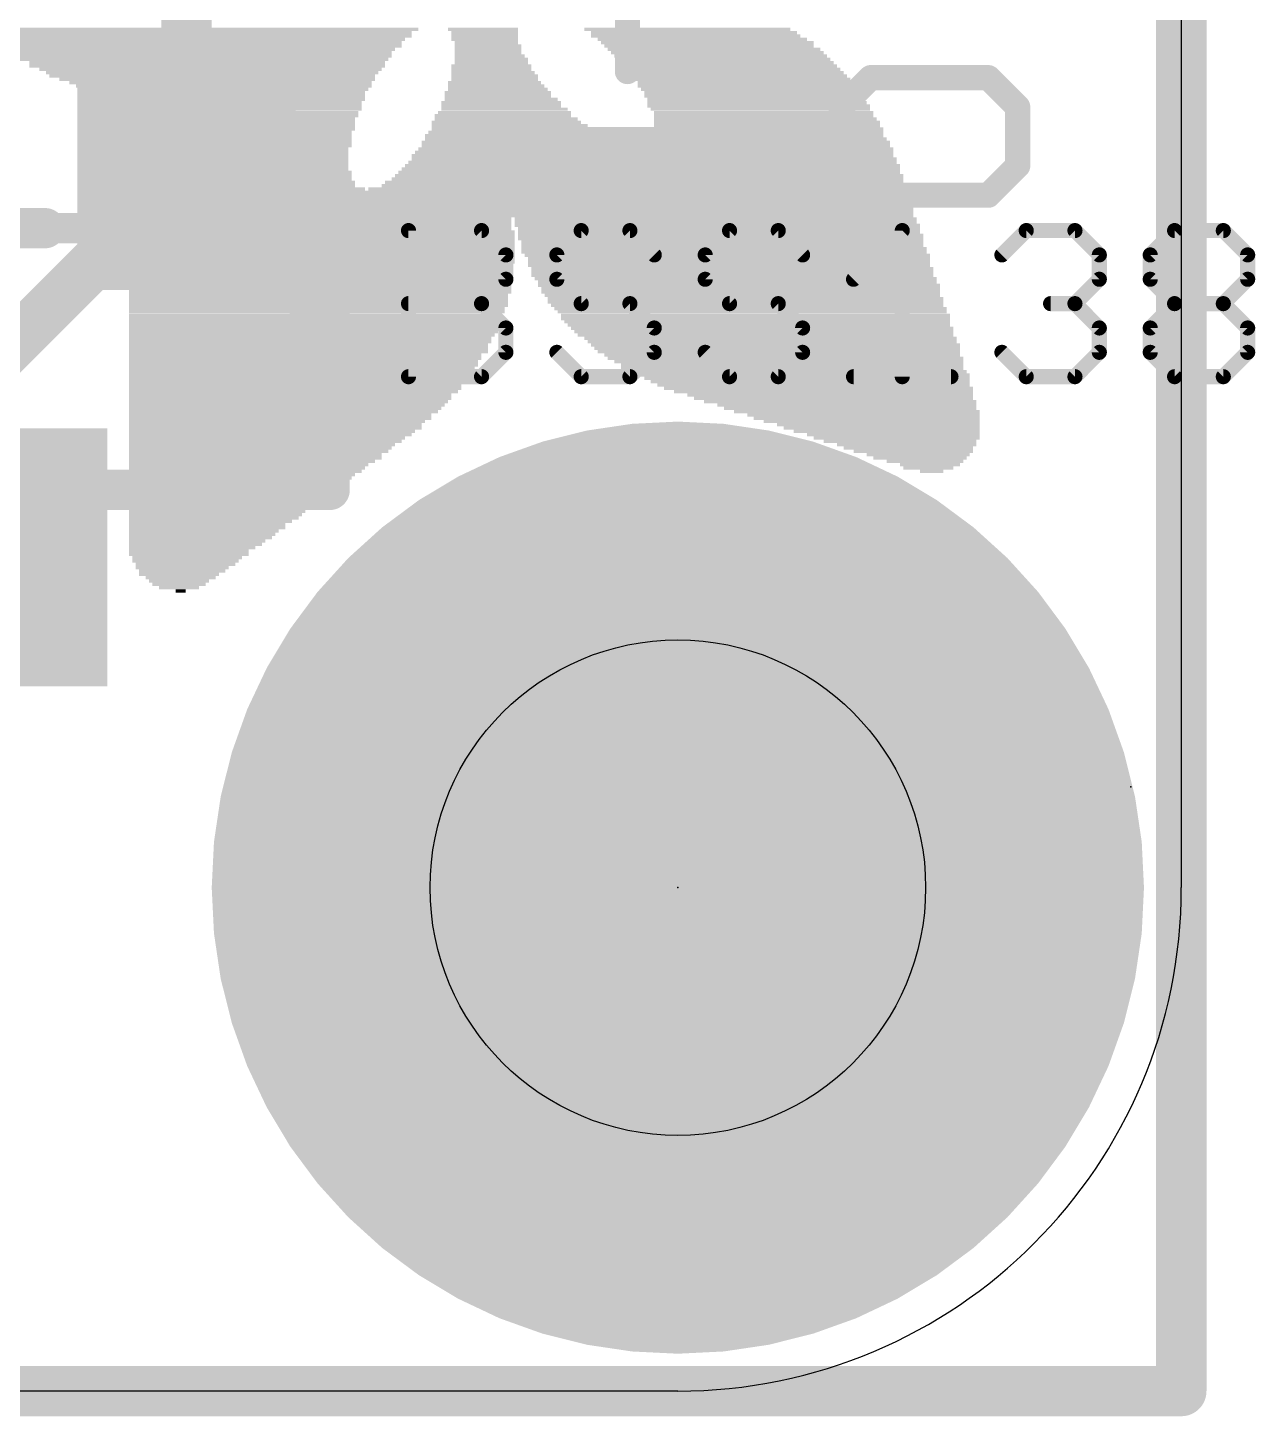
# Model space of a CAD drawing. Extents: x -13.3 to 27, y -0.1 to 27.4.
# Drawn here: x 20.85 to 27.04, y -0.13 to 6.88 of the extents above; entities that cross this region are included whole.
import ezdxf

# ---------------------------------------------------------------- set-up
doc = ezdxf.new("R2010")
doc.units = 0
for name, color, linetype in [('1', 12, 'CONTINUOUS'), ('16', 132, 'CONTINUOUS'), ('17', 110, 'CONTINUOUS'), ('20', 53, 'CONTINUOUS'), ('21', 40, 'CONTINUOUS'), ('22', 6, 'CONTINUOUS'), ('23', 40, 'CONTINUOUS'), ('24', 6, 'CONTINUOUS'), ('27', 253, 'CONTINUOUS'), ('29', 253, 'CONTINUOUS'), ('30', 253, 'CONTINUOUS'), ('31', 253, 'CONTINUOUS'), ('39', 12, 'CONTINUOUS'), ('40', 132, 'CONTINUOUS'), ('41', 12, 'CONTINUOUS'), ('42', 132, 'CONTINUOUS'), ('44', 253, 'CONTINUOUS'), ('51', 253, 'CONTINUOUS')]:
    doc.layers.add(name, color=color, linetype=linetype)

# ---------------------------------------------------------------- blocks, each defined once
blk = doc.blocks.new('RECT')
blk.add_solid([(-0.5, -0.5), (0.5, -0.5), (-0.5, 0.5), (0.5, 0.5)])
blk = doc.blocks.new('ROUNDP')
at = {"const_width": 0.5}
blk.add_lwpolyline([(0, -0.25, 1), (0, 0.25, 1), (0, -0.25)], format="xyb", dxfattribs=at)

msp = doc.modelspace()

# ---------------------------------------------------------------- linework, layer by layer
at = {"layer": '1', "const_width": 0.254}
for points in [[(26.67, 20.32), (26.67, 0)], [(21.651, 7.366), (21.651, 6.207)], [(21.651, 6.157), (21.651, 6.207)], [(20.701, 5.207), (21.651, 6.157)], [(26.67, 0), (0, 0)]]:
    msp.add_lwpolyline(points, dxfattribs=at)
at = {"layer": '1', "const_width": 0.127}
for points in [[(21.7145, 6.207, 1), (21.5875, 6.207)], [(21.5875, 6.207, 1), (21.7145, 6.207)], [(21.6959, 6.1121, 1), (21.6061, 6.2019)], [(21.5875, 6.157, 1), (21.7145, 6.157)], [(26.67, -0.0635, 1), (26.67, 0.0635)], [(26.6065, 0, 1), (26.7335, 0)]]:
    msp.add_lwpolyline(points, format="xyb", dxfattribs=at)
at = {"layer": '16', "const_width": 0.254}
for points in [[(26.67, 20.32), (26.67, 0)], [(26.67, 0), (0, 0)]]:
    msp.add_lwpolyline(points, dxfattribs=at)
at = {"layer": '16', "const_width": 0.127}
for points in [[(26.67, -0.0635, 1), (26.67, 0.0635)], [(26.6065, 0, 1), (26.7335, 0)]]:
    msp.add_lwpolyline(points, format="xyb", dxfattribs=at)
at = {"layer": '20'}
for p, q in [((26.67, 17.78), (26.67, 2.54)), ((24.13, 0), (2.54, 0))]:
    msp.add_line(p, q, dxfattribs=at)
msp.add_arc((24.13, 2.54), 2.54, 270, 0, dxfattribs=at)
at = {"layer": '21'}
for points, const_width in [([(23.8756, 6.6575), (23.8756, 7.2506)], 0.127), ([(25.103, 6.627), (24.9547, 6.4787)], 0.127), ([(25.6962, 6.627), (25.103, 6.627)], 0.127), ([(25.8445, 6.4787), (25.6962, 6.627)], 0.127), ([(24.9547, 6.4787), (24.9547, 6.1821)], 0.127), ([(25.8445, 6.1821), (25.8445, 6.4787)], 0.127), ([(23.579, 6.3151), (23.4307, 6.1668)], 0.127), ([(24.1722, 6.3151), (23.579, 6.3151)], 0.127), ([(23.8756, 5.8702), (23.8756, 6.3151)], 0.127), ([(24.3205, 6.1668), (24.1722, 6.3151)], 0.127), ([(24.9547, 6.1821), (25.103, 6.0338)], 0.127), ([(25.6962, 6.0338), (25.8445, 6.1821)], 0.127), ([(23.4307, 6.1668), (23.4307, 5.8702)], 0.127), ([(24.3205, 5.8702), (24.3205, 6.1668)], 0.127), ([(25.103, 6.0338), (25.6962, 6.0338)], 0.127), ([(20.4786, 5.8674), (20.9374, 5.8674)], 0.2032), ([(22.3734, 5.8594), (22.3734, 4.5466)], 0.2032), ([(23.4307, 5.8702), (23.579, 5.7219)], 0.127), ([(23.7273, 5.7219), (23.8756, 5.8702)], 0.127), ([(24.1722, 5.7219), (24.3205, 5.8702)], 0.127), ([(23.579, 5.7219), (23.7273, 5.7219)], 0.127), ([(22.3734, 4.5466), (21.4146, 4.5466)], 0.2032)]:
    msp.add_lwpolyline(points, dxfattribs=dict(at, const_width=const_width))
for points, const_width in [([(23.8439, 6.6575, 1), (23.9074, 6.6575)], 0.0635), ([(25.103, 6.6587, 1), (25.103, 6.5952)], 0.0635), ([(25.1255, 6.6045, 1), (25.0806, 6.6494)], 0.0635), ([(25.7187, 6.6494, 1), (25.6738, 6.6045)], 0.0635), ([(25.6962, 6.5952, 1), (25.6962, 6.6587)], 0.0635), ([(24.9865, 6.4787, 1), (24.923, 6.4787)], 0.0635), ([(24.9323, 6.5011, 1), (24.9772, 6.4562)], 0.0635), ([(25.8762, 6.4787, 1), (25.8128, 6.4787)], 0.0635), ([(25.822, 6.4562, 1), (25.867, 6.5011)], 0.0635), ([(23.579, 6.3469, 1), (23.579, 6.2834)], 0.0635), ([(23.6015, 6.2927, 1), (23.5566, 6.3376)], 0.0635), ([(23.9074, 6.3151, 1), (23.8439, 6.3151)], 0.0635), ([(24.1947, 6.3376, 1), (24.1498, 6.2927)], 0.0635), ([(24.1722, 6.2834, 1), (24.1722, 6.3469)], 0.0635), ([(24.9772, 6.2045, 1), (24.9323, 6.1596)], 0.0635), ([(25.867, 6.1596, 1), (25.822, 6.2045)], 0.0635), ([(23.4625, 6.1668, 1), (23.399, 6.1668)], 0.0635), ([(23.4083, 6.1893, 1), (23.4532, 6.1444)], 0.0635), ([(24.3523, 6.1668, 1), (24.2888, 6.1668)], 0.0635), ([(24.298, 6.1444, 1), (24.343, 6.1893)], 0.0635), ([(24.923, 6.1821, 1), (24.9865, 6.1821)], 0.0635), ([(25.8128, 6.1821, 1), (25.8762, 6.1821)], 0.0635), ([(25.103, 6.0655, 1), (25.103, 6.002)], 0.0635), ([(25.6962, 6.002, 1), (25.6962, 6.0655)], 0.0635), ([(25.0806, 6.0113, 1), (25.1255, 6.0562)], 0.0635), ([(25.6738, 6.0562, 1), (25.7187, 6.0113)], 0.0635), ([(20.9374, 5.8166, 1), (20.9374, 5.9182)], 0.1016), ([(22.4242, 5.8594, 1), (22.3226, 5.8594)], 0.1016), ([(23.4532, 5.8927, 1), (23.4083, 5.8478)], 0.0635), ([(23.399, 5.8702, 1), (23.4625, 5.8702)], 0.0635), ([(23.8439, 5.8702, 1), (23.9074, 5.8702)], 0.0635), ([(23.8981, 5.8478, 1), (23.8532, 5.8927)], 0.0635), ([(24.2888, 5.8702, 1), (24.3523, 5.8702)], 0.0635), ([(24.343, 5.8478, 1), (24.298, 5.8927)], 0.0635), ([(23.579, 5.7537, 1), (23.579, 5.6902)], 0.0635), ([(23.5566, 5.6995, 1), (23.6015, 5.7444)], 0.0635), ([(23.7049, 5.7444, 1), (23.7498, 5.6995)], 0.0635), ([(23.7273, 5.6902, 1), (23.7273, 5.7537)], 0.0635), ([(24.1498, 5.7444, 1), (24.1947, 5.6995)], 0.0635), ([(24.13, 0.29, 1), (24.13, 4.79, 1), (24.13, 0.29)], 0.2032), ([(21.4146, 4.5974, 1), (21.4146, 4.4958)], 0.1016), ([(22.3734, 4.4958, 1), (22.3734, 4.5974)], 0.1016), ([(22.3226, 4.5466, 1), (22.4242, 4.5466)], 0.1016)]:
    msp.add_lwpolyline(points, format="xyb", dxfattribs=dict(at, const_width=const_width))
at = {"layer": '23'}
msp.add_point((24.13, 2.54), dxfattribs=at)
at = {"layer": '24'}
msp.add_point((26.416, 3.048), dxfattribs=at)
at = {"layer": '27', "const_width": 0.0762}
for points in [[(22.7711, 5.1181), (22.7711, 5.8553)], [(22.7711, 5.8553), (23.1397, 5.8553)], [(23.1397, 5.8553), (23.2626, 5.7325)], [(23.6424, 5.8553), (23.5195, 5.7325)], [(23.8881, 5.8553), (23.6424, 5.8553)], [(24.011, 5.7325), (23.8881, 5.8553)], [(24.3908, 5.8553), (24.2679, 5.7325)], [(24.6365, 5.8553), (24.3908, 5.8553)], [(24.7594, 5.7325), (24.6365, 5.8553)], [(25.0163, 5.6096), (25.2621, 5.8553)], [(25.2621, 5.8553), (25.2621, 5.1181)], [(25.7648, 5.7325), (25.8876, 5.8553)], [(25.8876, 5.8553), (26.1334, 5.8553)], [(26.1334, 5.8553), (26.2562, 5.7325)], [(26.5132, 5.7325), (26.636, 5.8553)], [(26.636, 5.8553), (26.8818, 5.8553)], [(26.8818, 5.8553), (27.0047, 5.7325)], [(23.2626, 5.7325), (23.2626, 5.6096)], [(23.5195, 5.7325), (23.5195, 5.6096)], [(24.2679, 5.7325), (24.2679, 5.6096)], [(26.2562, 5.7325), (26.2562, 5.6096)], [(26.5132, 5.6096), (26.5132, 5.7325)], [(27.0047, 5.7325), (27.0047, 5.6096)], [(23.2626, 5.6096), (23.1397, 5.4867)], [(23.5195, 5.6096), (23.6424, 5.4867)], [(24.2679, 5.6096), (24.3908, 5.4867)], [(26.2562, 5.6096), (26.1334, 5.4867)], [(26.636, 5.4867), (26.5132, 5.6096)], [(27.0047, 5.6096), (26.8818, 5.4867)], [(22.7711, 5.4867), (23.1397, 5.4867)], [(23.1397, 5.4867), (23.2626, 5.3638)], [(23.6424, 5.4867), (23.8881, 5.4867)], [(23.8881, 5.4867), (24.011, 5.3638)], [(24.3908, 5.4867), (24.6365, 5.4867)], [(24.6365, 5.4867), (24.7594, 5.3638)], [(26.1334, 5.4867), (26.0105, 5.4867)], [(26.1334, 5.4867), (26.2562, 5.3638)], [(26.5132, 5.3638), (26.636, 5.4867)], [(26.636, 5.4867), (26.8818, 5.4867)], [(26.8818, 5.4867), (27.0047, 5.3638)], [(23.2626, 5.3638), (23.2626, 5.241)], [(24.011, 5.3638), (24.011, 5.241)], [(24.7594, 5.3638), (24.7594, 5.241)], [(26.2562, 5.3638), (26.2562, 5.241)], [(26.5132, 5.241), (26.5132, 5.3638)], [(27.0047, 5.3638), (27.0047, 5.241)], [(23.2626, 5.241), (23.1397, 5.1181)], [(23.6424, 5.1181), (23.5195, 5.241)], [(24.011, 5.241), (23.8881, 5.1181)], [(24.3908, 5.1181), (24.2679, 5.241)], [(24.7594, 5.241), (24.6365, 5.1181)], [(25.8876, 5.1181), (25.7648, 5.241)], [(26.2562, 5.241), (26.1334, 5.1181)], [(26.636, 5.1181), (26.5132, 5.241)], [(27.0047, 5.241), (26.8818, 5.1181)], [(23.1397, 5.1181), (22.7711, 5.1181)], [(23.8881, 5.1181), (23.6424, 5.1181)], [(24.6365, 5.1181), (24.3908, 5.1181)], [(25.0163, 5.1181), (25.5078, 5.1181)], [(26.1334, 5.1181), (25.8876, 5.1181)], [(26.8818, 5.1181), (26.636, 5.1181)]]:
    msp.add_lwpolyline(points, dxfattribs=at)
at = {"layer": '27', "const_width": 0.0381}
for points in [[(22.7902, 5.8553, 1), (22.7521, 5.8553)], [(22.7711, 5.8744, 1), (22.7711, 5.8363)], [(23.1532, 5.8688, 1), (23.1262, 5.8419)], [(23.1397, 5.8363, 1), (23.1397, 5.8744)], [(23.6424, 5.8744, 1), (23.6424, 5.8363)], [(23.6559, 5.8419, 1), (23.6289, 5.8688)], [(23.9016, 5.8688, 1), (23.8747, 5.8419)], [(23.8881, 5.8363, 1), (23.8881, 5.8744)], [(24.3908, 5.8744, 1), (24.3908, 5.8363)], [(24.4043, 5.8419, 1), (24.3773, 5.8688)], [(24.65, 5.8688, 1), (24.6231, 5.8419)], [(24.6365, 5.8363, 1), (24.6365, 5.8744)], [(25.2811, 5.8553, 1), (25.243, 5.8553)], [(25.2756, 5.8419, 1), (25.2486, 5.8688)], [(25.8876, 5.8744, 1), (25.8876, 5.8363)], [(25.9011, 5.8419, 1), (25.8742, 5.8688)], [(26.1468, 5.8688, 1), (26.1199, 5.8419)], [(26.1334, 5.8363, 1), (26.1334, 5.8744)], [(26.636, 5.8744, 1), (26.636, 5.8363)], [(26.6495, 5.8419, 1), (26.6226, 5.8688)], [(26.8953, 5.8688, 1), (26.8683, 5.8419)], [(26.8818, 5.8363, 1), (26.8818, 5.8744)], [(23.2816, 5.7325, 1), (23.2435, 5.7325)], [(23.2491, 5.719, 1), (23.2761, 5.7459)], [(23.5386, 5.7325, 1), (23.5005, 5.7325)], [(23.506, 5.7459, 1), (23.533, 5.719)], [(23.9975, 5.719, 1), (24.0245, 5.7459)], [(24.287, 5.7325, 1), (24.2489, 5.7325)], [(24.2545, 5.7459, 1), (24.2814, 5.719)], [(24.7459, 5.719, 1), (24.7729, 5.7459)], [(25.7513, 5.7459, 1), (25.7782, 5.719)], [(26.2753, 5.7325, 1), (26.2372, 5.7325)], [(26.2428, 5.719, 1), (26.2697, 5.7459)], [(26.5322, 5.7325, 1), (26.4941, 5.7325)], [(26.4997, 5.7459, 1), (26.5266, 5.719)], [(27.0237, 5.7325, 1), (26.9856, 5.7325)], [(26.9912, 5.719, 1), (27.0181, 5.7459)], [(23.2435, 5.6096, 1), (23.2816, 5.6096)], [(23.2761, 5.5961, 1), (23.2491, 5.6231)], [(23.533, 5.6231, 1), (23.506, 5.5961)], [(23.5005, 5.6096, 1), (23.5386, 5.6096)], [(24.2814, 5.6231, 1), (24.2545, 5.5961)], [(24.2489, 5.6096, 1), (24.287, 5.6096)], [(25.0029, 5.6231, 1), (25.0298, 5.5961)], [(26.2372, 5.6096, 1), (26.2753, 5.6096)], [(26.2697, 5.5961, 1), (26.2428, 5.6231)], [(26.5266, 5.6231, 1), (26.4997, 5.5961)], [(26.4941, 5.6096, 1), (26.5322, 5.6096)], [(26.9856, 5.6096, 1), (27.0237, 5.6096)], [(27.0181, 5.5961, 1), (26.9912, 5.6231)], [(22.7711, 5.5058, 1), (22.7711, 5.4677)], [(23.1532, 5.5002, 1), (23.1262, 5.4732)], [(23.1262, 5.5002, 1), (23.1532, 5.4732)], [(23.1397, 5.4677, 1), (23.1397, 5.5058)], [(23.6424, 5.5058, 1), (23.6424, 5.4677)], [(23.6289, 5.4732, 1), (23.6559, 5.5002)], [(23.9016, 5.5002, 1), (23.8747, 5.4732)], [(23.8881, 5.4677, 1), (23.8881, 5.5058)], [(24.3908, 5.5058, 1), (24.3908, 5.4677)], [(24.3773, 5.4732, 1), (24.4043, 5.5002)], [(24.65, 5.5002, 1), (24.6231, 5.4732)], [(24.6365, 5.4677, 1), (24.6365, 5.5058)], [(26.0105, 5.5058, 1), (26.0105, 5.4677)], [(26.1468, 5.5002, 1), (26.1199, 5.4732)], [(26.1199, 5.5002, 1), (26.1468, 5.4732)], [(26.1334, 5.4677, 1), (26.1334, 5.5058)], [(26.636, 5.5058, 1), (26.636, 5.4677)], [(26.6495, 5.4732, 1), (26.6226, 5.5002)], [(26.6226, 5.4732, 1), (26.6495, 5.5002)], [(26.8953, 5.5002, 1), (26.8683, 5.4732)], [(26.8683, 5.5002, 1), (26.8953, 5.4732)], [(26.8818, 5.4677, 1), (26.8818, 5.5058)], [(23.2816, 5.3638, 1), (23.2435, 5.3638)], [(23.2491, 5.3504, 1), (23.2761, 5.3773)], [(24.0301, 5.3638, 1), (23.992, 5.3638)], [(23.9975, 5.3504, 1), (24.0245, 5.3773)], [(24.7785, 5.3638, 1), (24.7404, 5.3638)], [(24.7459, 5.3504, 1), (24.7729, 5.3773)], [(26.2753, 5.3638, 1), (26.2372, 5.3638)], [(26.2428, 5.3504, 1), (26.2697, 5.3773)], [(26.5322, 5.3638, 1), (26.4941, 5.3638)], [(26.4997, 5.3773, 1), (26.5266, 5.3504)], [(27.0237, 5.3638, 1), (26.9856, 5.3638)], [(26.9912, 5.3504, 1), (27.0181, 5.3773)], [(23.2435, 5.241, 1), (23.2816, 5.241)], [(23.2761, 5.2275, 1), (23.2491, 5.2544)], [(23.533, 5.2544, 1), (23.506, 5.2275)], [(23.992, 5.241, 1), (24.0301, 5.241)], [(24.0245, 5.2275, 1), (23.9975, 5.2544)], [(24.2814, 5.2544, 1), (24.2545, 5.2275)], [(24.7404, 5.241, 1), (24.7785, 5.241)], [(24.7729, 5.2275, 1), (24.7459, 5.2544)], [(25.7782, 5.2544, 1), (25.7513, 5.2275)], [(26.2372, 5.241, 1), (26.2753, 5.241)], [(26.2697, 5.2275, 1), (26.2428, 5.2544)], [(26.4941, 5.241, 1), (26.5322, 5.241)], [(26.5266, 5.2544, 1), (26.4997, 5.2275)], [(26.9856, 5.241, 1), (27.0237, 5.241)], [(27.0181, 5.2275, 1), (26.9912, 5.2544)], [(22.7711, 5.1372, 1), (22.7711, 5.0991)], [(22.7521, 5.1181, 1), (22.7902, 5.1181)], [(23.1262, 5.1316, 1), (23.1532, 5.1046)], [(23.1397, 5.0991, 1), (23.1397, 5.1372)], [(23.6424, 5.1372, 1), (23.6424, 5.0991)], [(23.6289, 5.1046, 1), (23.6559, 5.1316)], [(23.8747, 5.1316, 1), (23.9016, 5.1046)], [(23.8881, 5.0991, 1), (23.8881, 5.1372)], [(24.3908, 5.1372, 1), (24.3908, 5.0991)], [(24.3773, 5.1046, 1), (24.4043, 5.1316)], [(24.6231, 5.1316, 1), (24.65, 5.1046)], [(24.6365, 5.0991, 1), (24.6365, 5.1372)], [(25.0163, 5.1372, 1), (25.0163, 5.0991)], [(25.243, 5.1181, 1), (25.2811, 5.1181)], [(25.5078, 5.0991, 1), (25.5078, 5.1372)], [(25.8876, 5.1372, 1), (25.8876, 5.0991)], [(25.8742, 5.1046, 1), (25.9011, 5.1316)], [(26.1199, 5.1316, 1), (26.1468, 5.1046)], [(26.1334, 5.0991, 1), (26.1334, 5.1372)], [(26.636, 5.1372, 1), (26.636, 5.0991)], [(26.6226, 5.1046, 1), (26.6495, 5.1316)], [(26.8683, 5.1316, 1), (26.8953, 5.1046)], [(26.8818, 5.0991, 1), (26.8818, 5.1372)]]:
    msp.add_lwpolyline(points, format="xyb", dxfattribs=at)
at = {"layer": '39', "const_width": 2.032}
msp.add_lwpolyline([(24.13, 1.29, 1), (24.13, 3.79, 1), (24.13, 1.29)], format="xyb", dxfattribs=at)
at = {"layer": '40', "const_width": 2.032}
msp.add_lwpolyline([(24.13, 1.29, 1), (24.13, 3.79, 1), (24.13, 1.29)], format="xyb", dxfattribs=at)
at = {"layer": '41', "const_width": 2.032}
msp.add_lwpolyline([(24.13, 1.29, 1), (24.13, 3.79, 1), (24.13, 1.29)], format="xyb", dxfattribs=at)
at = {"layer": '42', "const_width": 2.032}
msp.add_lwpolyline([(24.13, 1.29, 1), (24.13, 3.79, 1), (24.13, 1.29)], format="xyb", dxfattribs=at)
at = {"layer": '44'}
msp.add_circle((24.13, 2.54), 1.25, dxfattribs=at)
at = {"layer": '51'}
for points, const_width in [([(22.2734, 5.8674), (22.2734, 4.5466)], 0.2032), ([(19.1286, 5.8674), (22.2734, 5.8674)], 0.1524), ([(22.2734, 4.5466), (19.1286, 4.5466)], 0.2032)]:
    msp.add_lwpolyline(points, dxfattribs=dict(at, const_width=const_width))
for points, const_width in [([(22.3242, 5.8674, 1), (22.2226, 5.8674)], 0.1016), ([(22.2734, 5.8293, 1), (22.2734, 5.9055)], 0.0762), ([(22.2734, 4.4958, 1), (22.2734, 4.5974)], 0.1016), ([(22.2226, 4.5466, 1), (22.3242, 4.5466)], 0.1016)]:
    msp.add_lwpolyline(points, format="xyb", dxfattribs=dict(at, const_width=const_width))

# ---------------------------------------------------------------- block references
at = {"layer": '1', "yscale": 1.2, "rotation": 180}
for p in [(21.651, 6.207), (20.701, 4.207)]:
    msp.add_blockref('RECT', p, dxfattribs=at)
at = {"layer": '17', "xscale": 4, "yscale": 4}
msp.add_blockref('ROUNDP', (24.13, 2.54), dxfattribs=at)
msp.add_blockref('ROUNDP', (24.13, 2.54), dxfattribs=at)
at = {"layer": '22', "rotation": 180}
for p, xscale, yscale in [((21.7137, 6.8702), 2.2128, 0.0168), ((23.147, 6.8702), 0.352, 0.0168), ((24.178, 6.8702), 1.0394, 0.0168), ((21.7053, 6.8534), 2.1626, 0.0168), ((21.7137, 6.8367), 2.1458, 0.0167), ((21.7137, 6.8199), 2.0788, 0.0168), ((21.7221, 6.8032), 2.0284, 0.0167), ((23.1554, 6.8534), 0.3352, 0.0168), ((23.1554, 6.8367), 0.3352, 0.0167), ((23.1554, 6.8199), 0.3352, 0.0168), ((23.1638, 6.8032), 0.3185, 0.0167), ((24.2115, 6.8534), 1.0394, 0.0168), ((24.2199, 6.8367), 1.0562, 0.0167), ((24.2535, 6.8199), 1.0561, 0.0168), ((24.2786, 6.8032), 1.0729, 0.0167), ((21.7221, 6.7864), 2.0284, 0.0168), ((21.7221, 6.7696), 1.9614, 0.0168), ((21.7305, 6.7529), 1.9111, 0.0167), ((21.7305, 6.7361), 1.9111, 0.0168), ((21.7388, 6.7193), 1.8608, 0.0168), ((23.1806, 6.7361), 0.3521, 0.0168), ((23.1889, 6.7193), 0.3688, 0.0168), ((23.1722, 6.7864), 0.3353, 0.0168), ((23.1722, 6.7696), 0.3353, 0.0168), ((23.1722, 6.7529), 0.3353, 0.0167), ((24.287, 6.7864), 1.0561, 0.0168), ((24.3122, 6.7696), 1.0729, 0.0168), ((24.3289, 6.7529), 1.0729, 0.0167), ((24.3457, 6.7361), 1.0729, 0.0168), ((24.3625, 6.7193), 1.0729, 0.0168), ((21.7556, 6.7026), 1.7938, 0.0167), ((21.7556, 6.6858), 1.7938, 0.0168), ((21.7723, 6.669), 1.7267, 0.0168), ((21.7808, 6.6523), 1.6764, 0.0167), ((23.1974, 6.6523), 0.4191, 0.0167), ((23.189, 6.6858), 0.4023, 0.0168), ((23.189, 6.669), 0.4023, 0.0168), ((23.1889, 6.7026), 0.3688, 0.0167), ((24.3876, 6.6858), 1.0897, 0.0168), ((24.3792, 6.7026), 1.0729, 0.0167), ((24.4127, 6.669), 1.0728, 0.0168), ((24.4295, 6.6523), 1.0729, 0.0167), ((21.7808, 6.6355), 1.6429, 0.0168), ((21.8059, 6.6188), 1.5926, 0.0167), ((21.4874, 6.602), 0.855, 0.0168), ((21.4958, 6.5852), 0.8047, 0.0168), ((22.2502, 6.5852), 0.6705, 0.0168), ((22.2585, 6.602), 0.6538, 0.0168), ((23.2057, 6.602), 0.4694, 0.0168), ((23.2141, 6.5852), 0.4862, 0.0168), ((23.2057, 6.6355), 0.4358, 0.0168), ((23.2057, 6.6188), 0.4358, 0.0167), ((24.4379, 6.6355), 1.0897, 0.0168), ((24.4546, 6.6188), 1.0896, 0.0167), ((24.4714, 6.602), 1.0897, 0.0168), ((24.4714, 6.5852), 1.0897, 0.0168), ((21.4873, 6.5685), 0.6873, 0.0167), ((21.4874, 6.5517), 0.5532, 0.0168), ((21.4958, 6.5349), 0.5029, 0.0168), ((21.5042, 6.5182), 0.2849, 0.0167), ((22.1831, 6.5182), 0.7376, 0.0167), ((22.1999, 6.5517), 0.7041, 0.0168), ((22.1999, 6.5349), 0.7041, 0.0168), ((22.225, 6.5685), 0.6874, 0.0167), ((23.2392, 6.5182), 0.57, 0.0167), ((23.2225, 6.5517), 0.5365, 0.0168), ((23.2225, 6.5349), 0.5365, 0.0168), ((23.2225, 6.5685), 0.5029, 0.0167), ((24.4882, 6.5685), 1.0897, 0.0167), ((24.5049, 6.5517), 1.0896, 0.0168), ((24.5133, 6.5349), 1.1064, 0.0168), ((24.5217, 6.5182), 1.0897, 0.0167), ((22.1161, 6.4511), 0.8047, 0.0168), ((22.1411, 6.4679), 0.7879, 0.0167), ((22.1496, 6.4846), 0.7711, 0.0168), ((22.1579, 6.5014), 0.7543, 0.0168), ((23.256, 6.4511), 0.6706, 0.0168), ((23.256, 6.4679), 0.637, 0.0167), ((23.2393, 6.5014), 0.6035, 0.0168), ((23.2393, 6.4846), 0.6035, 0.0168), ((24.5384, 6.4846), 1.1232, 0.0168), ((24.5301, 6.5014), 1.1065, 0.0168), ((24.5468, 6.4679), 1.1064, 0.0167), ((24.5636, 6.4511), 1.1064, 0.0168), ((22.0741, 6.3673), 0.855, 0.0168), ((22.0825, 6.4008), 0.8382, 0.0168), ((22.0825, 6.3841), 0.8382, 0.0167), ((22.0993, 6.4176), 0.8047, 0.0167), ((22.1161, 6.4343), 0.8047, 0.0168), ((23.2644, 6.4008), 0.7544, 0.0168), ((23.2812, 6.3841), 0.7879, 0.0167), ((23.2895, 6.3673), 0.8046, 0.0168), ((23.2476, 6.4343), 0.6874, 0.0168), ((23.2644, 6.4176), 0.7209, 0.0167), ((24.5636, 6.4343), 1.1064, 0.0168), ((24.572, 6.4176), 1.1232, 0.0167), ((24.5888, 6.3673), 1.1567, 0.0168), ((24.5804, 6.4008), 1.1399, 0.0168), ((24.5804, 6.3841), 1.1399, 0.0167), ((22.0405, 6.3002), 0.8885, 0.0168), ((22.049, 6.3338), 0.8717, 0.0167), ((22.049, 6.317), 0.8717, 0.0168), ((22.0573, 6.3505), 0.8549, 0.0168), ((23.3315, 6.3002), 0.9891, 0.0168), ((23.2979, 6.3338), 0.8885, 0.0167), ((23.3147, 6.317), 0.9221, 0.0168), ((23.2979, 6.3505), 0.855, 0.0168), ((24.5887, 6.3002), 1.2238, 0.0168), ((24.5888, 6.3505), 1.1567, 0.0168), ((24.5888, 6.3338), 1.1567, 0.0167), ((24.5971, 6.317), 1.1734, 0.0168), ((22.0071, 6.2332), 0.922, 0.0167), ((22.0155, 6.2667), 0.9053, 0.0168), ((22.0155, 6.2499), 0.9053, 0.0168), ((22.0405, 6.2835), 0.8885, 0.0167), ((24.002, 6.2332), 2.4308, 0.0167), ((24.0104, 6.2499), 2.414, 0.0168), ((24.0188, 6.2667), 2.3973, 0.0168), ((23.3482, 6.2835), 1.0226, 0.0167), ((24.5804, 6.2835), 1.2405, 0.0167), ((21.9903, 6.1661), 0.9556, 0.0168), ((21.9987, 6.1829), 0.9388, 0.0168), ((22.0071, 6.2164), 0.922, 0.0168), ((22.0071, 6.1997), 0.922, 0.0167), ((23.9936, 6.1661), 2.5146, 0.0168), ((24.002, 6.1829), 2.4978, 0.0168), ((24.002, 6.1997), 2.4643, 0.0167), ((24.0104, 6.2164), 2.4475, 0.0168), ((21.9903, 6.1326), 0.989, 0.0168), ((21.9903, 6.1158), 0.989, 0.0168), ((21.9987, 6.0991), 1.0058, 0.0167), ((21.9987, 6.1494), 0.9723, 0.0167), ((23.9601, 6.0991), 2.6152, 0.0167), ((23.9769, 6.1158), 2.5817, 0.0168), ((23.9853, 6.1326), 2.5649, 0.0168), ((23.9852, 6.1494), 2.5314, 0.0167), ((22.007, 6.0655), 1.0897, 0.0168), ((23.3733, 6.0488), 3.8222, 0.0167), ((23.3817, 6.032), 3.839, 0.0168), ((21.9903, 6.0823), 1.0226, 0.0168), ((23.9266, 6.0655), 2.7157, 0.0168), ((23.9517, 6.0823), 2.632, 0.0168), ((23.3734, 5.9482), 3.8893, 0.0168), ((23.3818, 5.9817), 3.8725, 0.0168), ((23.3818, 5.9649), 3.8725, 0.0167), ((23.3734, 6.0152), 3.8557, 0.0168), ((23.3734, 5.9985), 3.8557, 0.0167), ((22.3507, 5.9146), 1.8776, 0.0167), ((22.3507, 5.8979), 1.8776, 0.0168), ((22.3507, 5.8811), 1.8776, 0.0168), ((23.3734, 5.9314), 3.8893, 0.0168), ((24.3205, 5.9146), 2.0284, 0.0167), ((24.3205, 5.8979), 2.0284, 0.0168), ((24.3289, 5.8811), 2.0452, 0.0168), ((22.3508, 5.8308), 1.9111, 0.0168), ((22.3508, 5.814), 1.9111, 0.0167), ((22.3507, 5.8643), 1.8776, 0.0167), ((22.3591, 5.8476), 1.8944, 0.0168), ((24.3373, 5.8643), 2.0285, 0.0167), ((24.3373, 5.8476), 2.0285, 0.0168), ((24.3456, 5.8308), 2.0452, 0.0168), ((24.3456, 5.814), 2.0452, 0.0167), ((22.3508, 5.7973), 1.9111, 0.0168), ((22.3508, 5.7805), 1.9111, 0.0167), ((22.3508, 5.7638), 1.9111, 0.0168), ((22.3508, 5.747), 1.9111, 0.0168), ((24.354, 5.7973), 2.0284, 0.0168), ((24.354, 5.7805), 2.0284, 0.0167), ((24.3624, 5.7638), 2.0452, 0.0168), ((24.3624, 5.747), 2.0452, 0.0168), ((22.3423, 5.7135), 1.9279, 0.0168), ((22.3423, 5.6967), 1.9279, 0.0168), ((22.334, 5.6799), 1.9111, 0.0167), ((22.3508, 5.7302), 1.9111, 0.0167), ((24.3792, 5.7302), 2.0452, 0.0167), ((24.3876, 5.7135), 2.0285, 0.0168), ((24.3876, 5.6967), 2.0285, 0.0168), ((24.3876, 5.6799), 2.0285, 0.0167), ((22.3256, 5.6297), 1.9278, 0.0167), ((22.3256, 5.6129), 1.9278, 0.0168), ((22.3256, 5.5961), 1.9278, 0.0168), ((22.334, 5.6632), 1.9111, 0.0168), ((22.334, 5.6464), 1.9111, 0.0168), ((24.4043, 5.6632), 2.0284, 0.0168), ((24.4043, 5.6464), 2.0284, 0.0168), ((24.4043, 5.6297), 2.0284, 0.0167), ((24.4211, 5.6129), 2.0284, 0.0168), ((24.4295, 5.5961), 2.0117, 0.0168), ((22.3256, 5.5794), 1.9278, 0.0167), ((22.3256, 5.5626), 1.9278, 0.0168), ((22.3256, 5.5459), 1.9278, 0.0167), ((22.3172, 5.5291), 1.911, 0.0168), ((24.4379, 5.5794), 2.0285, 0.0167), ((24.4463, 5.5626), 2.0117, 0.0168), ((24.4463, 5.5459), 2.0117, 0.0167), ((24.4547, 5.5291), 1.9949, 0.0168), ((22.3172, 5.5123), 1.911, 0.0168), ((22.3172, 5.4956), 1.911, 0.0167), ((22.3172, 5.4788), 1.911, 0.0168), ((22.3088, 5.462), 1.8943, 0.0168), ((24.4714, 5.5123), 1.9949, 0.0168), ((24.4714, 5.4956), 1.9949, 0.0167), ((24.4798, 5.4788), 1.9781, 0.0168), ((24.4965, 5.462), 1.9782, 0.0168), ((22.3088, 5.4453), 1.8943, 0.0167), ((22.3005, 5.4285), 1.8775, 0.0168), ((22.3005, 5.4117), 1.8775, 0.0168), ((22.3005, 5.395), 1.8775, 0.0167), ((24.5049, 5.4453), 1.9614, 0.0167), ((24.5217, 5.4285), 1.9614, 0.0168), ((24.5217, 5.4117), 1.9614, 0.0168), ((24.5301, 5.395), 1.9447, 0.0167), ((22.2921, 5.3782), 1.8608, 0.0168), ((22.2921, 5.3615), 1.8608, 0.0167), ((22.2921, 5.3447), 1.8608, 0.0168), ((22.2837, 5.3279), 1.844, 0.0168), ((24.5385, 5.3782), 1.9279, 0.0168), ((24.5552, 5.3615), 1.9278, 0.0167), ((24.5636, 5.3447), 1.9111, 0.0168), ((24.572, 5.3279), 1.8943, 0.0168), ((22.2753, 5.3112), 1.8272, 0.0167), ((22.2753, 5.2944), 1.8272, 0.0168), ((22.267, 5.2776), 1.8105, 0.0168), ((22.267, 5.2609), 1.8105, 0.0167), ((24.5971, 5.3112), 1.8776, 0.0167), ((24.6055, 5.2944), 1.8608, 0.0168), ((24.6223, 5.2776), 1.8609, 0.0168), ((24.6307, 5.2609), 1.8441, 0.0167), ((22.2418, 5.1938), 1.7602, 0.0168), ((22.2418, 5.177), 1.7602, 0.0168), ((22.267, 5.2441), 1.8105, 0.0168), ((22.2502, 5.2273), 1.7769, 0.0168), ((22.2502, 5.2106), 1.7769, 0.0167), ((24.6391, 5.2441), 1.8273, 0.0168), ((24.6558, 5.2273), 1.7938, 0.0168), ((24.6726, 5.2106), 1.7937, 0.0167), ((24.6893, 5.1938), 1.7602, 0.0168), ((24.7061, 5.177), 1.7267, 0.0168), ((22.2334, 5.1603), 1.7434, 0.0167), ((22.225, 5.1435), 1.7266, 0.0168), ((22.225, 5.1268), 1.7266, 0.0167), ((22.2167, 5.11), 1.7099, 0.0168), ((24.7061, 5.1603), 1.7267, 0.0167), ((24.7396, 5.1435), 1.6932, 0.0168), ((24.7647, 5.1268), 1.6764, 0.0167), ((24.7815, 5.11), 1.6428, 0.0168), ((22.2082, 5.0932), 1.6931, 0.0168), ((22.1999, 5.0765), 1.6764, 0.0167), ((22.1999, 5.0597), 1.6764, 0.0168), ((22.1915, 5.0429), 1.6596, 0.0168), ((24.7982, 5.0932), 1.6093, 0.0168), ((24.815, 5.0765), 1.5758, 0.0167), ((24.8402, 5.0597), 1.559, 0.0168), ((24.8653, 5.0429), 1.5088, 0.0168), ((22.1747, 5.0262), 1.6261, 0.0167), ((22.1747, 5.0094), 1.6261, 0.0168), ((22.1579, 4.9759), 1.5925, 0.0167), ((22.1664, 4.9926), 1.6093, 0.0168), ((24.8988, 5.0262), 1.4417, 0.0167), ((24.9156, 5.0094), 1.4082, 0.0168), ((24.9491, 4.9926), 1.3747, 0.0168), ((24.9827, 4.9759), 1.3076, 0.0167), ((22.1496, 4.9591), 1.5758, 0.0168), ((22.1412, 4.9424), 1.559, 0.0167), ((22.1244, 4.9256), 1.5255, 0.0168), ((22.1244, 4.9088), 1.5255, 0.0168), ((24.9994, 4.9591), 1.2741, 0.0168), ((25.0329, 4.9424), 1.2405, 0.0167), ((25.0665, 4.9256), 1.1734, 0.0168), ((25.0832, 4.9088), 1.1399, 0.0168), ((22.1076, 4.8921), 1.4919, 0.0167), ((22.0993, 4.8753), 1.4752, 0.0168), ((22.0993, 4.8585), 1.4752, 0.0168), ((22.0826, 4.8418), 1.4417, 0.0167), ((25.1084, 4.8921), 1.0896, 0.0167), ((25.1419, 4.8753), 1.0226, 0.0168), ((25.1587, 4.8585), 0.989, 0.0168), ((25.1838, 4.8418), 0.9387, 0.0167), ((22.0741, 4.825), 1.4249, 0.0168), ((22.0574, 4.8082), 1.3914, 0.0168), ((22.049, 4.7915), 1.3746, 0.0167), ((22.0238, 4.7579), 1.3243, 0.0168), ((22.0323, 4.7747), 1.3411, 0.0168), ((25.2173, 4.825), 0.8717, 0.0168), ((25.2341, 4.8082), 0.8382, 0.0168), ((25.2509, 4.7915), 0.7712, 0.0167), ((25.2844, 4.7747), 0.7041, 0.0168), ((25.2928, 4.7579), 0.6538, 0.0168), ((21.9987, 4.7244), 1.274, 0.0168), ((21.9987, 4.7077), 1.274, 0.0167), ((22.0155, 4.7412), 1.3075, 0.0167), ((21.982, 4.6909), 1.2405, 0.0168), ((25.3179, 4.7412), 0.6035, 0.0167), ((25.3431, 4.7244), 0.5196, 0.0168), ((25.3515, 4.7077), 0.4694, 0.0167), ((25.3766, 4.6909), 0.3856, 0.0168), ((21.9652, 4.6741), 1.207, 0.0168), ((21.9568, 4.6574), 1.1902, 0.0167), ((21.9484, 4.6406), 1.1734, 0.0168), ((21.9317, 4.6238), 1.1399, 0.0168), ((25.4018, 4.6741), 0.3018, 0.0168), ((25.3934, 4.6574), 0.2514, 0.0167), ((25.4102, 4.6406), 0.1173, 0.0168), ((21.9232, 4.6071), 1.1231, 0.0167), ((21.9065, 4.5903), 1.0896, 0.0168), ((21.8981, 4.5735), 1.0728, 0.0168), ((21.8897, 4.5568), 1.0561, 0.0167), ((21.873, 4.54), 1.0226, 0.0168), ((21.8646, 4.5232), 1.0058, 0.0167), ((21.8562, 4.5065), 0.989, 0.0168), ((21.8394, 4.4897), 0.9555, 0.0168), ((21.8227, 4.4562), 0.922, 0.0168), ((21.8059, 4.4394), 0.8884, 0.0168), ((21.7891, 4.4059), 0.8549, 0.0168), ((21.8311, 4.4729), 0.9387, 0.0167), ((21.7976, 4.4226), 0.8717, 0.0167), ((21.7724, 4.3891), 0.8214, 0.0168), ((21.7556, 4.3723), 0.7879, 0.0167), ((21.7556, 4.3556), 0.7879, 0.0168), ((21.7388, 4.3388), 0.7543, 0.0168), ((21.7305, 4.322), 0.7376, 0.0167), ((21.7221, 4.3053), 0.7208, 0.0168), ((21.7054, 4.2885), 0.6873, 0.0167), ((21.697, 4.2718), 0.6705, 0.0168), ((21.6802, 4.255), 0.637, 0.0168), ((21.6635, 4.2382), 0.6035, 0.0167), ((21.6635, 4.2215), 0.6035, 0.0168), ((21.655, 4.2047), 0.5532, 0.0168), ((21.6467, 4.1879), 0.5365, 0.0167), ((21.6299, 4.1544), 0.4694, 0.0168), ((21.6467, 4.1712), 0.5029, 0.0168), ((21.6299, 4.1376), 0.4359, 0.0167), ((21.6131, 4.1209), 0.4024, 0.0168), ((21.6215, 4.1042), 0.352, 0.0167), ((21.6131, 4.0874), 0.3018, 0.0168), ((21.6131, 4.0706), 0.2682, 0.0168), ((21.6131, 4.0539), 0.2012, 0.0167), ((21.6214, 4.0371), 0.0503, 0.0168)]:
    msp.add_blockref('RECT', p, dxfattribs=dict(at, xscale=xscale, yscale=yscale))
at = {"layer": '29', "xscale": 1.1016, "yscale": 1.3016, "rotation": 180}
for p in [(21.651, 6.207), (20.701, 4.207)]:
    msp.add_blockref('RECT', p, dxfattribs=at)
at = {"layer": '29', "xscale": 4.1016, "yscale": 4.1016}
msp.add_blockref('ROUNDP', (24.13, 2.54), dxfattribs=at)
at = {"layer": '30', "xscale": 4.1016, "yscale": 4.1016}
msp.add_blockref('ROUNDP', (24.13, 2.54), dxfattribs=at)
at = {"layer": '31', "yscale": 1.2, "rotation": 180}
for p in [(21.651, 6.207), (20.701, 4.207)]:
    msp.add_blockref('RECT', p, dxfattribs=at)
at = {"layer": '51', "xscale": 0.4572, "yscale": 0.5842, "rotation": 180}
for p in [(21.6408, 6.2103), (20.701, 4.2037)]:
    msp.add_blockref('RECT', p, dxfattribs=at)

doc.saveas('drawing.dxf')
